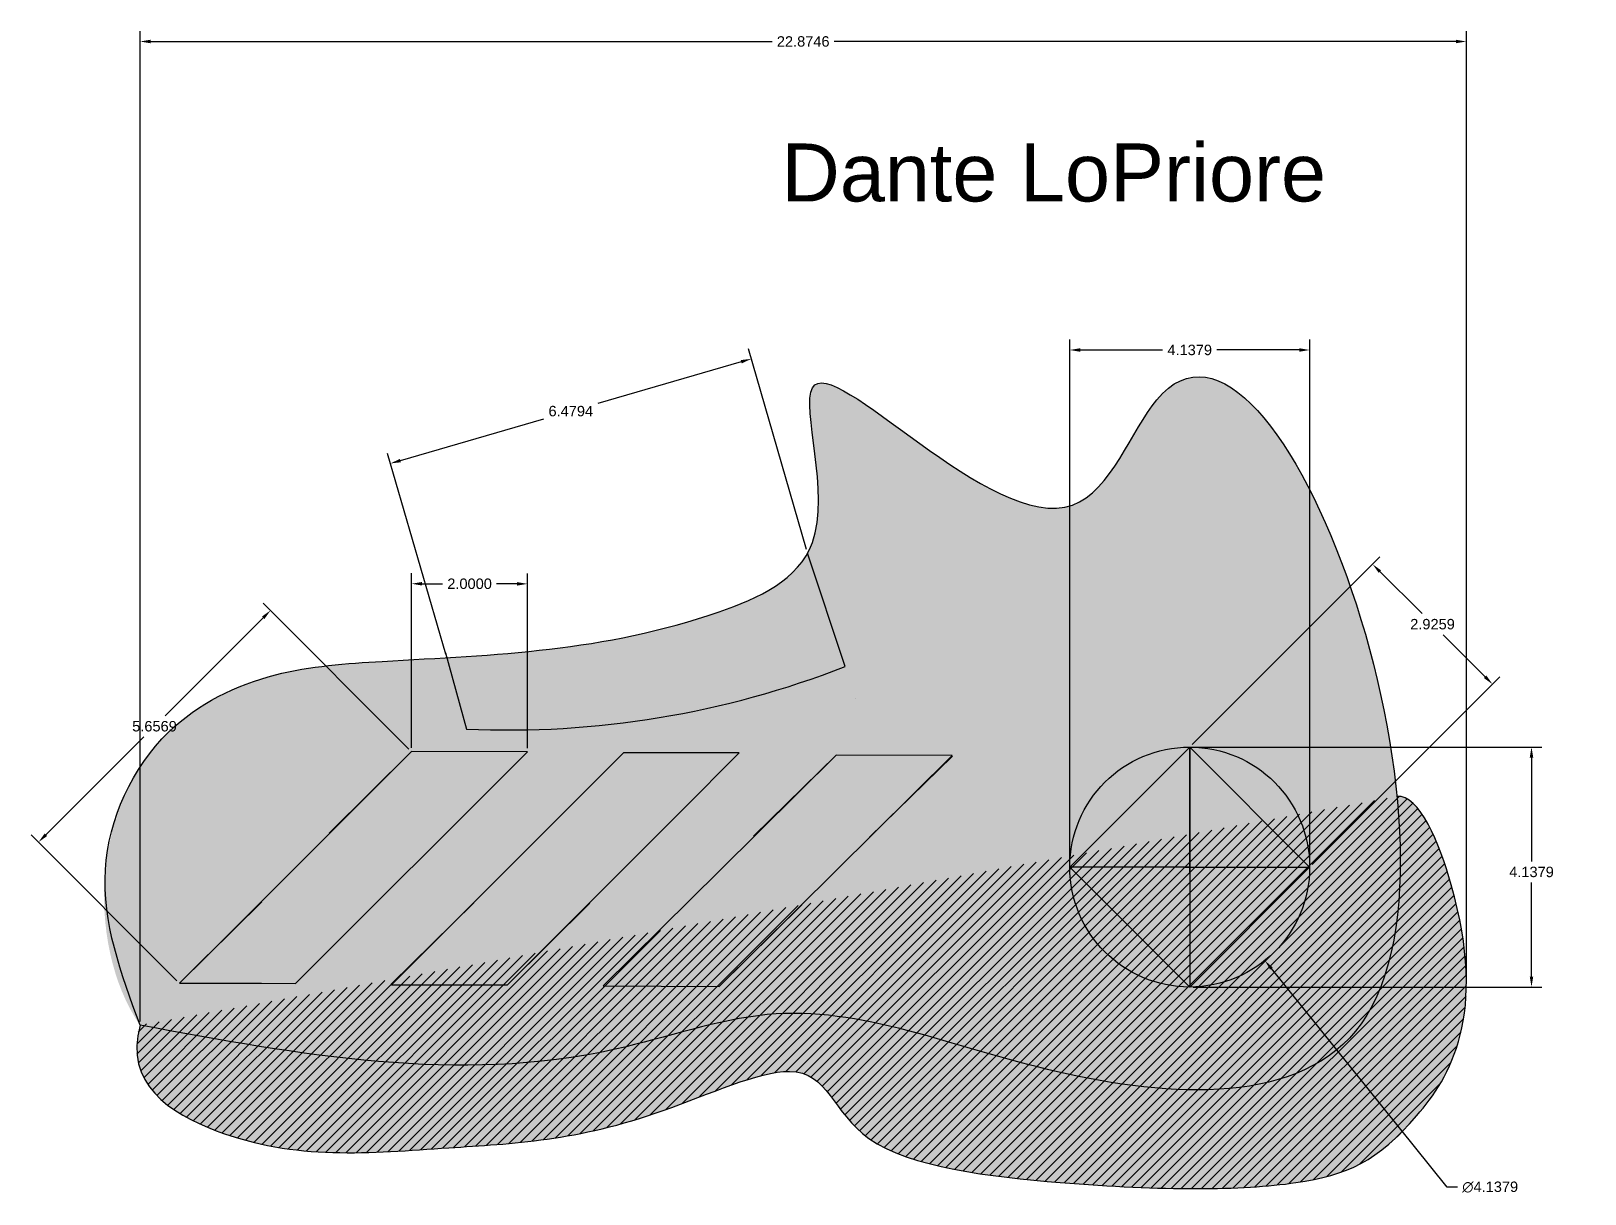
# Model space of a CAD drawing. Header units: inches. Extents: x -0.8 to 26, y 0.1 to 20.2.
import ezdxf

# ---------------------------------------------------------------- set-up
doc = ezdxf.new("R2010")
doc.units = ezdxf.units.IN
doc.header["$MEASUREMENT"] = 0
doc.styles.get("Standard").update_dxf_attribs({"font": 'Arial.ttf'})
doc.dimstyles.get("Standard").update_dxf_attribs({"dimtxt": 0.18, "dimasz": 0.18, "dimexe": 0.18, "dimexo": 0.0625, "dimgap": 0.09, "dimtad": 0, "dimtih": 1, "dimtoh": 1, "dimdec": 4, "dimzin": 0, "dimdsep": 46, "dimtxsty": 'Standard', "dimcen": 0.09, "dimadec": 0, "dimazin": 0, "dimtfac": 1, "dimtdec": 4, "dimtofl": 0, "dimtmove": 0, "dimatfit": 3, "dimfxl": 1, "dimtolj": 1, "dimtzin": 0, "dimarcsym": 0})

# ---------------------------------------------------------------- blocks, each defined once
blk = doc.blocks.new('*D2')
at = {"color": 0, "lineweight": -2, "transparency": 16777216}
for p, q in [((5.717, 7.785), (3.203, 10.303)), ((3.203, 10.048), (1.511, 8.359)), ((-0.545, 6.306), (1.147, 7.995)), ((1.714, 3.788), (-0.8, 6.306))]:
    blk.add_line(p, q, dxfattribs=at)
at = {"color": 0, "transparency": 16777216}
for points in [[(3.182, 10.07), (3.224, 10.027), (3.33, 10.176)], [(-0.566, 6.327), (-0.524, 6.284), (-0.673, 6.178)]]:
    blk.add_solid(points, dxfattribs=at)
at = {"layer": 'Defpoints', "color": 0, "transparency": 16777216}
for p in [(3.33, 10.176), (5.761, 7.741), (1.758, 3.744)]:
    blk.add_point(p, dxfattribs=at)
at = {"color": 0, "transparency": 16777216, "insert": (1.329, 8.177), "char_height": 0.18, "attachment_point": 5}
blk.add_mtext('\\A1;5.6569', dxfattribs=at)
blk = doc.blocks.new('*D3')
at = {"color": 0, "lineweight": -2, "transparency": 16777216}
for p, q in [((5.761, 7.804), (5.763, 10.816)), ((7.761, 7.802), (7.763, 10.814)), ((5.943, 10.636), (6.298, 10.635)), ((7.583, 10.634), (7.228, 10.635))]:
    blk.add_line(p, q, dxfattribs=at)
at = {"color": 0, "transparency": 16777216}
for points in [[(5.943, 10.666), (5.943, 10.606), (5.763, 10.636)], [(7.583, 10.664), (7.583, 10.604), (7.763, 10.634)]]:
    blk.add_solid(points, dxfattribs=at)
at = {"layer": 'Defpoints', "color": 0, "transparency": 16777216}
for p in [(7.763, 10.634), (5.761, 7.741), (7.761, 7.74)]:
    blk.add_point(p, dxfattribs=at)
at = {"color": 0, "transparency": 16777216, "insert": (6.763, 10.635), "char_height": 0.18, "attachment_point": 5}
blk.add_mtext('\\A1;2.0000', dxfattribs=at)
blk = doc.blocks.new('*D4')
at = {"color": 0, "lineweight": -2, "transparency": 16777216}
for p, q in [((1.08, 3.084), (1.08, 20.169)), ((23.954, 3.742), (23.954, 20.169)), ((1.26, 19.989), (11.982, 19.989)), ((23.774, 19.989), (13.052, 19.989))]:
    blk.add_line(p, q, dxfattribs=at)
at = {"color": 0, "transparency": 16777216}
for points in [[(1.26, 20.019), (1.26, 19.959), (1.08, 19.989)], [(23.774, 20.019), (23.774, 19.959), (23.954, 19.989)]]:
    blk.add_solid(points, dxfattribs=at)
at = {"layer": 'Defpoints', "color": 0, "transparency": 16777216}
for p in [(23.954, 19.989), (23.954, 3.68), (1.08, 3.022)]:
    blk.add_point(p, dxfattribs=at)
at = {"color": 0, "transparency": 16777216, "insert": (12.517, 19.989), "char_height": 0.18, "attachment_point": 5}
blk.add_mtext('\\A1;22.8746', dxfattribs=at)
blk = doc.blocks.new('*D5')
at = {"color": 0, "lineweight": -2, "transparency": 16777216}
for p, q in [((12.575, 11.224), (11.571, 14.688)), ((11.448, 14.465), (8.973, 13.747)), ((5.571, 12.761), (8.045, 13.478)), ((6.352, 9.42), (5.348, 12.884))]:
    blk.add_line(p, q, dxfattribs=at)
at = {"color": 0, "transparency": 16777216}
for points in [[(11.44, 14.494), (11.456, 14.436), (11.621, 14.515)], [(5.562, 12.79), (5.579, 12.732), (5.398, 12.711)]]:
    blk.add_solid(points, dxfattribs=at)
at = {"layer": 'Defpoints', "color": 0, "transparency": 16777216}
for p in [(5.398, 12.711), (12.592, 11.164), (6.369, 9.36)]:
    blk.add_point(p, dxfattribs=at)
at = {"color": 0, "transparency": 16777216, "insert": (8.509, 13.613), "char_height": 0.18, "attachment_point": 5}
blk.add_mtext('\\A1;6.4794', dxfattribs=at)
blk = doc.blocks.new('*D6')
at = {"color": 0, "lineweight": -2, "transparency": 16777216}
for p, q in [((17.114, 5.811), (17.114, 14.848)), ((21.252, 5.811), (21.252, 14.848)), ((17.294, 14.668), (18.715, 14.668)), ((21.072, 14.668), (19.65, 14.668))]:
    blk.add_line(p, q, dxfattribs=at)
at = {"color": 0, "transparency": 16777216}
for points in [[(17.294, 14.698), (17.294, 14.638), (17.114, 14.668)], [(21.072, 14.698), (21.072, 14.638), (21.252, 14.668)]]:
    blk.add_solid(points, dxfattribs=at)
at = {"layer": 'Defpoints', "color": 0, "transparency": 16777216}
for p in [(21.252, 14.668), (17.114, 5.749), (21.252, 5.749)]:
    blk.add_point(p, dxfattribs=at)
at = {"color": 0, "transparency": 16777216, "insert": (19.183, 14.668), "char_height": 0.18, "attachment_point": 5}
blk.add_mtext('\\A1;4.1379', dxfattribs=at)
blk = doc.blocks.new('*D7')
at = {"color": 0, "lineweight": -2, "transparency": 16777216}
for p, q in [((19.227, 7.862), (22.464, 11.099)), ((22.464, 10.845), (23.19, 10.12)), ((24.279, 9.03), (23.553, 9.756)), ((21.296, 5.793), (24.533, 9.03))]:
    blk.add_line(p, q, dxfattribs=at)
at = {"color": 0, "transparency": 16777216}
for points in [[(22.485, 10.866), (22.443, 10.824), (22.337, 10.972)], [(24.3, 9.052), (24.257, 9.009), (24.406, 8.903)]]:
    blk.add_solid(points, dxfattribs=at)
at = {"layer": 'Defpoints', "color": 0, "transparency": 16777216}
for p in [(24.406, 8.903), (19.183, 7.818), (21.252, 5.749)]:
    blk.add_point(p, dxfattribs=at)
at = {"color": 0, "transparency": 16777216, "insert": (23.371, 9.938), "char_height": 0.18, "attachment_point": 5}
blk.add_mtext('\\A1;2.9259', dxfattribs=at)
blk = doc.blocks.new('*D8')
at = {"color": 0, "lineweight": -2, "transparency": 16777216}
for p, q in [((19.245, 7.818), (25.258, 7.818)), ((25.078, 7.638), (25.078, 5.846)), ((25.078, 3.86), (25.078, 5.482)), ((19.245, 3.68), (25.258, 3.68))]:
    blk.add_line(p, q, dxfattribs=at)
at = {"color": 0, "transparency": 16777216}
for points in [[(25.048, 7.638), (25.108, 7.638), (25.078, 7.818)], [(25.048, 3.86), (25.108, 3.86), (25.078, 3.68)]]:
    blk.add_solid(points, dxfattribs=at)
at = {"layer": 'Defpoints', "color": 0, "transparency": 16777216}
for p in [(19.183, 7.818), (25.078, 7.818), (19.183, 3.68)]:
    blk.add_point(p, dxfattribs=at)
at = {"color": 0, "transparency": 16777216, "insert": (25.078, 5.664), "char_height": 0.18, "attachment_point": 5}
blk.add_mtext('\\A1;4.1379', dxfattribs=at)
blk = doc.blocks.new('*D9')
at = {"color": 0, "lineweight": -2, "transparency": 16777216}
for p, q in [((19.093, 5.749), (19.273, 5.749)), ((19.183, 5.659), (19.183, 5.839)), ((23.623, 0.229), (20.593, 3.997)), ((23.803, 0.229), (23.623, 0.229))]:
    blk.add_line(p, q, dxfattribs=at)
at = {"color": 0, "transparency": 16777216}
blk.add_solid([(20.616, 4.015), (20.569, 3.978), (20.48, 4.137)], dxfattribs=at)
at = {"layer": 'Defpoints', "color": 0, "transparency": 16777216}
for p in [(17.886, 7.361), (20.48, 4.137)]:
    blk.add_point(p, dxfattribs=at)
at = {"color": 0, "transparency": 16777216, "insert": (24.365, 0.229), "char_height": 0.18, "attachment_point": 5}
blk.add_mtext('\\A1;∅4.1379', dxfattribs=at)

msp = doc.modelspace()

# ---------------------------------------------------------------- hatches: boundary and pattern name
h = msp.add_hatch(color=256)
h.dxf.hatch_style = 1
h.set_gradient(color1=(0, 0, 255), color2=(255, 255, 0), tint=1)
edge = h.paths.add_edge_path()
edge.add_spline(control_points=[(1.07963, 3.0218), (2.52253, 0.93974), (7.65346, 2.05282), (12.65993, 3.6615), (16.6508, 1.93691), (25.99926, 1.28433), (19.95847, 18.44082), (17.05291, 9.9939), (11.54884, 16.36808), (13.36621, 11.11187), (9.71027, 9.47933), (6.60816, 9.3914), (3.32025, 9.17488), (1.24662, 8.15736), (0.18395, 5.71921), (0.59586, 3.71986), (1.07963, 3.0218)], knot_values=[0, 0, 0, 0, 8.2073539, 10.8942636, 15.99662443, 21.30168586, 32.62638509, 34.95121183, 39.87347959, 42.54433484, 44.54664474, 50.41975058, 52.27617771, 54.36490945, 56.9735148, 59.72523028, 59.72523028, 59.72523028, 59.72523028], degree=3, periodic=0)
h = msp.add_hatch()
h.set_pattern_fill('ANSI38', color=0)
h.set_pattern_definition([(45, (-2.23981, 1.02422), (-0.08838835, 0.08838835), []), (135, (-2.23981, 1.02422), (-0.26516504, 0.08838835), [0.3125, -0.1875])])
edge = h.paths.add_edge_path()
edge.add_spline(control_points=[(1.07963, 3.0218), (2.52253, 0.93974), (7.65346, 2.05282), (12.65993, 3.6615), (16.6508, 1.93691), (25.99926, 1.28433), (19.95847, 18.44082), (17.05291, 9.9939), (11.54884, 16.36808), (13.36621, 11.11187), (9.71027, 9.47933), (6.60816, 9.3914), (3.32025, 9.17488), (1.24662, 8.15736), (0.18395, 5.71921), (0.59586, 3.71986), (1.07963, 3.0218)], knot_values=[0, 0, 0, 0, 8.2073539, 10.8942636, 15.99662443, 21.30168586, 32.62638509, 34.95121183, 39.87347959, 42.54433484, 44.54664474, 50.41975058, 52.27617771, 54.36490945, 56.9735148, 59.72523028, 59.72523028, 59.72523028, 59.72523028], degree=3, periodic=0)
edge = h.paths.add_edge_path()
edge.add_spline(control_points=[(1.07963, 3.0218), (0.79367, 2.01708), (3.01603, 0.6042), (6.07643, 0.92502), (9.19931, 1.0431), (12.8972, 2.76182), (13.10521, 0.71708), (17.80905, 0.16258), (21.32161, 0.17294), (22.88169, 0.88145), (24.54577, 3.51535), (23.15131, 7.00746), (22.7535, 6.96742)], knot_values=[54.49669363, 54.49669363, 54.49669363, 54.49669363, 57.34273528, 62.2858348, 66.22263833, 68.27493611, 70.93971347, 73.92213416, 78.31822891, 82.40520035, 85.86376088, 86.96329991, 86.96329991, 86.96329991, 86.96329991], degree=3, periodic=0)
h = msp.add_hatch(color=6)
h.dxf.hatch_style = 1
edge = h.paths.add_edge_path()
edge.add_arc((19.18277, 5.7489), 2.06895, 0, 360)
h = msp.add_hatch(color=4)
h.dxf.hatch_style = 1
h.paths.add_polyline_path([(17.11382, 5.7489), (19.18277, 7.81785), (19.18277, 5.7489)])
edge = h.paths.add_edge_path()
edge.add_line((21.25172, 5.7489), (19.18277, 3.67995))
edge.add_line((19.18277, 5.7489), (19.18277, 3.67995))
edge.add_line((19.18277, 5.7489), (21.25172, 5.7489))
h = msp.add_hatch(color=2)
h.dxf.hatch_style = 1
h.paths.add_polyline_path([(19.18277, 3.67995), (17.11382, 5.7489), (19.18277, 5.7489)])
h.paths.add_polyline_path([(21.25172, 5.7489), (19.18277, 7.81785), (19.18277, 5.7489)])
h = msp.add_hatch(color=250)
h.dxf.hatch_style = 1
h.paths.add_polyline_path([(11.06853, 3.69157), (15.08834, 7.67166), (13.08837, 7.68159), (11.07846, 5.69155), (10.07351, 4.69653), (9.06855, 3.7015)], flags=17)
h.paths.add_polyline_path([(7.76126, 7.73961), (5.76126, 7.74104), (3.75984, 5.74246), (2.75912, 4.74318), (1.75841, 3.74389), (3.75841, 3.74246)])
h.paths.add_polyline_path([(9.41521, 7.72045), (5.41521, 3.72045), (7.41521, 3.72045), (9.41521, 5.72045), (10.41521, 6.72045), (11.41521, 7.72045)], flags=17)
edge = h.paths.add_edge_path()
edge.add_spline(control_points=[(5.14626, 7.12691), (5.14379, 7.12616), (5.14133, 7.12541), (5.13887, 7.12466)], knot_values=[47.98184632, 47.98184632, 47.98184632, 47.98184632, 47.99008919, 47.99008919, 47.99008919, 47.99008919], degree=3, periodic=0)
edge.add_spline(control_points=[(12.83362, 7.42937), (12.83297, 7.42942), (12.83232, 7.42948), (12.83167, 7.42953)], knot_values=[40.84733219, 40.84733219, 40.84733219, 40.84733219, 40.84896053, 40.84896053, 40.84896053, 40.84896053], degree=3, periodic=0)
edge.add_spline(control_points=[(14.67857, 7.2596), (14.67663, 7.25979), (14.67468, 7.25997), (14.67273, 7.26016)], knot_values=[39.31981076, 39.31981076, 39.31981076, 39.31981076, 39.32461945, 39.32461945, 39.32461945, 39.32461945], degree=3, periodic=0)
edge.add_line((11.66133, 6.28032), (13.08837, 7.68159))
edge.add_line((15.09172, 7.66331), (13.66127, 6.26552))
edge.add_line((12.49201, 5.09645), (11.06853, 3.69157))
edge.add_line((5.4118, 3.72878), (6.83528, 5.13366))
edge.add_line((4.3402, 6.33371), (5.76126, 7.74104))
edge.add_line((8.83527, 5.12879), (7.41521, 3.72045))
h = msp.add_hatch()
h.set_pattern_fill('ANSI31', color=6)
h.set_pattern_definition([(45, (-2.23981, 1.02422), (-0.08838835, 0.08838835), [])])
edge = h.paths.add_edge_path()
edge.add_spline(control_points=[(1.07963, 3.0218), (0.79367, 2.01708), (3.01603, 0.6042), (6.07643, 0.92502), (9.19931, 1.0431), (12.8972, 2.76182), (13.10521, 0.71708), (17.80905, 0.16258), (21.32161, 0.17294), (22.88169, 0.88145), (24.54577, 3.51535), (23.15131, 7.00746), (22.7535, 6.96742)], knot_values=[54.49669363, 54.49669363, 54.49669363, 54.49669363, 57.34273528, 62.2858348, 66.22263833, 68.27493611, 70.93971347, 73.92213416, 78.31822891, 82.40520035, 85.86376088, 86.96329991, 86.96329991, 86.96329991, 86.96329991], degree=3, periodic=0)
h = msp.add_hatch(color=4)
h.dxf.hatch_style = 1
h.paths.add_polyline_path([(19.18277, 5.7489), (21.25172, 5.7489), (19.18277, 3.67995)])

# ---------------------------------------------------------------- linework, layer by layer
for p, q in [((13.2409, 9.20919), (12.59249, 11.16402)), ((6.34533, 9.4469), (6.70849, 8.13014)), ((13.4268, 8.64875), (13.4268, 8.64875)), ((17.11382, 5.7489), (19.18277, 7.81785)), ((19.18277, 5.7489), (19.18277, 7.81785)), ((19.18277, 7.81785), (19.18277, 5.7489)), ((21.25172, 5.7489), (19.18277, 7.81785)), ((19.18277, 7.81785), (19.18277, 5.7489)), ((3.75841, 3.74246), (7.76126, 7.73961)), ((5.76126, 7.74104), (3.75984, 5.74246)), ((4.3402, 6.33371), (5.76126, 7.74104)), ((9.41521, 7.72045), (5.41521, 3.72045)), ((7.76126, 7.73961), (5.76126, 7.74104)), ((11.41521, 7.72045), (9.41521, 7.72045)), ((10.41521, 6.72045), (11.41521, 7.72045)), ((11.06853, 3.69157), (15.08834, 7.67166)), ((13.08837, 7.68159), (11.07846, 5.69155)), ((11.66133, 6.28032), (13.08837, 7.68159)), ((15.08834, 7.67166), (13.08837, 7.68159)), ((15.09172, 7.66331), (13.66127, 6.26552)), ((9.41521, 5.72045), (10.41521, 6.72045)), ((3.75984, 5.74246), (2.75912, 4.74318)), ((7.41521, 3.72045), (9.41521, 5.72045)), ((11.07846, 5.69155), (10.07351, 4.69653)), ((19.18277, 5.7489), (17.11382, 5.7489)), ((17.11382, 5.7489), (19.18277, 3.67995)), ((19.18277, 3.67995), (17.11382, 5.7489)), ((19.18277, 3.67995), (21.25172, 5.7489)), ((19.18277, 5.7489), (21.25172, 5.7489)), ((19.18277, 5.7489), (19.18277, 3.67995)), ((1.75841, 3.74389), (3.17847, 5.15223)), ((5.4118, 3.72878), (6.83528, 5.13366)), ((8.83527, 5.12879), (7.41521, 3.72045)), ((12.49201, 5.09645), (11.06853, 3.69157)), ((2.75912, 4.74318), (1.75841, 3.74389)), ((10.07351, 4.69653), (9.06855, 3.7015)), ((3.17261, 3.73803), (1.75841, 3.74389)), ((1.75841, 3.74389), (3.75841, 3.74246)), ((5.41521, 3.72045), (7.41521, 3.72045)), ((9.06855, 3.7015), (11.06853, 3.69157)), ((1.07963, 3.0218), (1.07963, 3.0218)), ((1.07963, 3.0218), (1.07963, 3.0218)), ((1.07963, 3.0218), (1.07963, 3.0218)), ((1.07963, 3.0218), (1.07963, 3.0218))]:
    msp.add_line(p, q)
msp.add_circle((19.18277, 5.7489), 2.06895)
msp.add_arc((7.43549, 24.04166), 15.92813, 267.383957, 291.37532)
msp.add_spline([(1.07963, 3.0218), (9.27649, 2.60691), (11.89637, 3.20332), (16.90268, 2.21795), (22.14245, 3.04773), (18.61469, 13.80895), (17.16208, 11.9938), (12.67456, 14.01639), (12.67456, 11.34554), (11.06631, 10.15273), (5.25588, 9.29702), (3.41418, 9.06364), (1.57248, 8.07828), (0.48302, 5.70806), (1.07963, 3.0218)], degree=3)
for points in [[(12.83362, 7.42937), (12.83297, 7.42942), (12.83232, 7.42948), (12.83167, 7.42953)], [(14.67857, 7.2596), (14.67663, 7.25979), (14.67468, 7.25997), (14.67273, 7.26016)], [(5.14626, 7.12691), (5.14379, 7.12616), (5.14133, 7.12541), (5.13887, 7.12466)]]:
    msp.add_open_spline(points, degree=3)
msp.add_open_spline([(1.07963, 3.0218), (0.79367, 2.01708), (3.01603, 0.6042), (6.07643, 0.92502), (9.19931, 1.0431), (12.8972, 2.76182), (13.10521, 0.71708), (17.80905, 0.16258), (21.32161, 0.17294), (22.88169, 0.88145), (24.54577, 3.51535), (23.15131, 7.00746), (22.7535, 6.96742)], degree=3, knots=[54.49669363, 54.49669363, 54.49669363, 54.49669363, 57.34273528, 62.2858348, 66.22263833, 68.27493611, 70.93971347, 73.92213416, 78.31822891, 82.40520035, 85.86376088, 86.96329991, 86.96329991, 86.96329991, 86.96329991])

# ---------------------------------------------------------------- texts
at = {"insert": (12.13933, 18.22985), "char_height": 1, "attachment_point": 1}
msp.add_mtext_dynamic_manual_height_columns('{\\C5;Dante LoPriore}', width=26.2061221, gutter_width=1, heights=[8.88154], dxfattribs=at)

# ---------------------------------------------------------------- dimensions: what is measured, and where the dimension line sits
for base, p1, p2, picture, middle in [((23.95427, 19.98905), (1.07963, 3.0218), (23.95427, 3.67995), '*D4', (12.51695, 19.98905)), ((21.25172, 14.66779), (17.11382, 5.7489), (21.25172, 5.7489), '*D6', (19.18277, 14.66779))]:
    dim = msp.add_linear_dim(base=base, p1=p1, p2=p2, dimstyle='Standard')
    dim.commit()
    dim.dimension.update_dxf_attribs({"geometry": picture, "text_midpoint": middle})
for p1, p2, distance, picture, middle in [((12.59249, 11.16402), (6.36942, 9.35957), -3.48921, '*D5', (8.50924, 13.61297)), ((19.18277, 7.81785), (21.25172, 5.7489), 4.46076, '*D7', (23.37148, 9.93761)), ((5.76126, 7.74104), (7.76126, 7.73961), 2.89468, '*D3', (6.76333, 10.635)), ((1.75841, 3.74389), (5.76126, 7.74104), 3.44042, '*D2', (1.32883, 8.17695))]:
    dim = msp.add_aligned_dim(p1=p1, p2=p2, distance=distance, dimstyle='Standard')
    dim.commit()
    dim.dimension.update_dxf_attribs({"geometry": picture, "text_midpoint": middle})
dim = msp.add_linear_dim(base=(25.0782, 7.81785), p1=(19.18277, 3.67995), p2=(19.18277, 7.81785), angle=90, dimstyle='Standard')
dim.commit()
dim.dimension.update_dxf_attribs({"geometry": '*D8', "text_midpoint": (25.0782, 5.66384), "dimtype": 160})
dim = msp.add_diameter_dim_2p(p1=(17.88587, 7.36092), p2=(20.47967, 4.13688), dimstyle='Standard')
dim.commit()
dim.dimension.update_dxf_attribs({"geometry": '*D9', "text_midpoint": (24.3652, 0.22923), "dimtype": 163})

doc.saveas('drawing.dxf')
